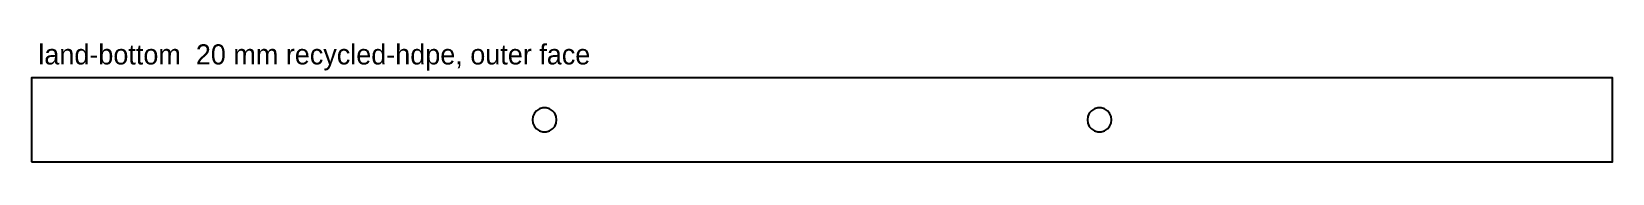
# Model space of a CAD drawing. Header units: millimetres. Extents: x 0 to 470, y 0 to 35.
import ezdxf

# ---------------------------------------------------------------- set-up
doc = ezdxf.new("R2010")
doc.units = ezdxf.units.MM
for name, color, linetype in [('CUT_OUTSIDE', 1, 'Continuous'), ('NOTES', 7, 'Continuous'), ('POCKET_12MM', 3, 'Continuous')]:
    doc.layers.add(name, color=color, linetype=linetype)

msp = doc.modelspace()

# ---------------------------------------------------------------- linework, layer by layer
at = {"layer": 'CUT_OUTSIDE'}
msp.add_lwpolyline([(0, 0), (470, 0), (470, 25), (0, 25), (0, 0)], close=True, dxfattribs=at)
at = {"layer": 'POCKET_12MM'}
for points in [[(148.9, 12.5), (149.05, 11.49), (149.47, 10.55), (150.14, 9.78), (151, 9.23), (151.99, 8.94), (153.01, 8.94), (154, 9.23), (154.86, 9.78), (155.53, 10.55), (155.95, 11.49), (156.1, 12.5), (155.95, 13.51), (155.53, 14.45), (154.86, 15.22), (154, 15.77), (153.01, 16.06), (151.99, 16.06), (151, 15.77), (150.14, 15.22), (149.47, 14.45), (149.05, 13.51), (148.9, 12.5)], [(313.9, 12.5), (314.05, 11.49), (314.47, 10.55), (315.14, 9.78), (316, 9.23), (316.99, 8.94), (318.01, 8.94), (319, 9.23), (319.86, 9.78), (320.53, 10.55), (320.95, 11.49), (321.1, 12.5), (320.95, 13.51), (320.53, 14.45), (319.86, 15.22), (319, 15.77), (318.01, 16.06), (316.99, 16.06), (316, 15.77), (315.14, 15.22), (314.47, 14.45), (314.05, 13.51), (313.9, 12.5)]]:
    msp.add_lwpolyline(points, close=True, dxfattribs=at)

# ---------------------------------------------------------------- texts
at = {"layer": 'NOTES'}
msp.add_text('land-bottom  20 mm recycled-hdpe, outer face', height=6, dxfattribs=at).set_placement((2, 29))

doc.saveas('drawing.dxf')
